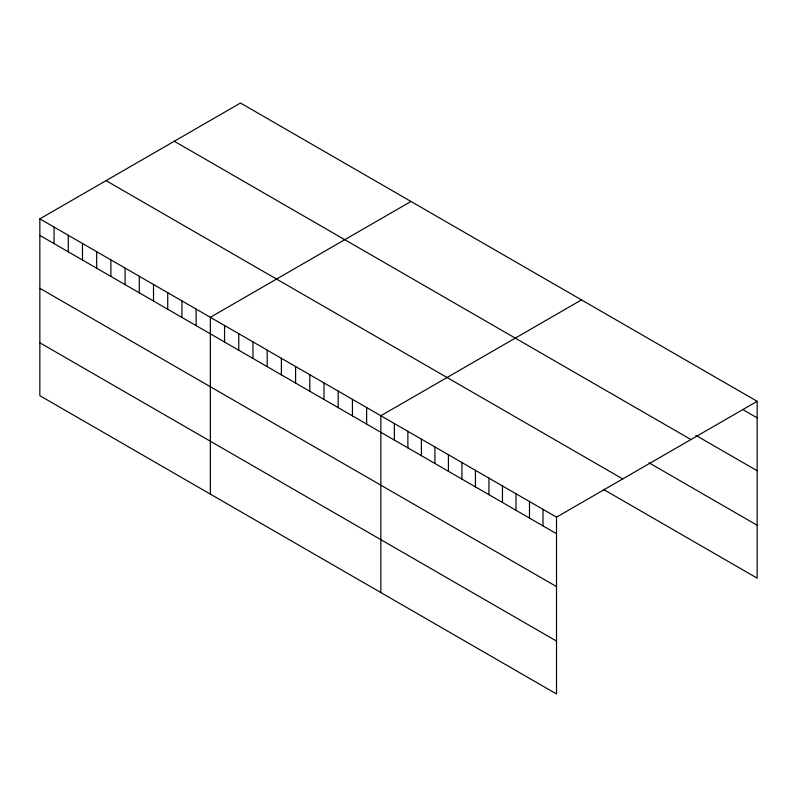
<?xml version="1.0" encoding="UTF-8"?>
<svg xmlns="http://www.w3.org/2000/svg" width="797" height="797" viewBox="0 0 797 797"><rect width="100%" height="100%" fill="white"/><g stroke="black" fill="none" stroke-linecap="round" stroke-linejoin="round"><path stroke-width="1.2" d="M39.85 218.866L556.515 517.153L556.515 693.978L39.85 395.681L39.85 218.866L240.485 103.022L757.15 401.319L757.15 578.134L603.309 489.318M410.983 201.462L210.348 317.296L210.348 494.12M581.481 299.901L380.846 415.735L380.846 592.55M556.515 517.153L757.15 401.319M743.641 410.057L757.15 417.857M695.821 435.341L757.15 470.748M174.274 141.248L690.939 439.545M649.047 462.838L757.15 525.243M106.061 180.64L622.726 478.927M39.85 235.404L556.515 533.691M39.85 288.295L556.515 586.592M39.85 342.79L556.515 641.077M542.996 509.353L542.996 525.89M529.487 501.552L529.487 518.09M515.978 493.751L515.978 510.289M502.459 485.951L502.459 502.489M488.95 478.15L488.95 494.688M475.44 470.35L475.44 486.887M461.921 462.549L461.921 479.087M448.412 454.748L448.412 471.286M434.903 446.938L434.903 463.485M421.384 439.137L421.384 455.685M407.875 431.336L407.875 447.874M394.366 423.536L394.366 440.074M366.64 407.536L366.64 424.074M352.433 399.327L352.433 415.865M338.227 391.128L338.227 407.665M324.01 382.929L324.01 399.466M309.804 374.72L309.804 391.257M295.597 366.52L295.597 383.058M281.391 358.311L281.391 374.859M267.184 350.112L267.184 366.65M252.978 341.913L252.978 358.451M238.761 333.704L238.761 350.242M224.555 325.505L224.555 342.043M196.142 309.097L196.142 325.634M181.935 300.897L181.935 317.435M167.729 292.688L167.729 309.226M153.512 284.489L153.512 301.027M139.306 276.28L139.306 292.828M125.099 268.081L125.099 284.619M110.893 259.882L110.893 276.42M96.686 251.673L96.686 268.21M82.48 243.474L82.48 260.011M68.263 235.264L68.263 251.812M54.057 227.065L54.057 243.603"/></g></svg>
